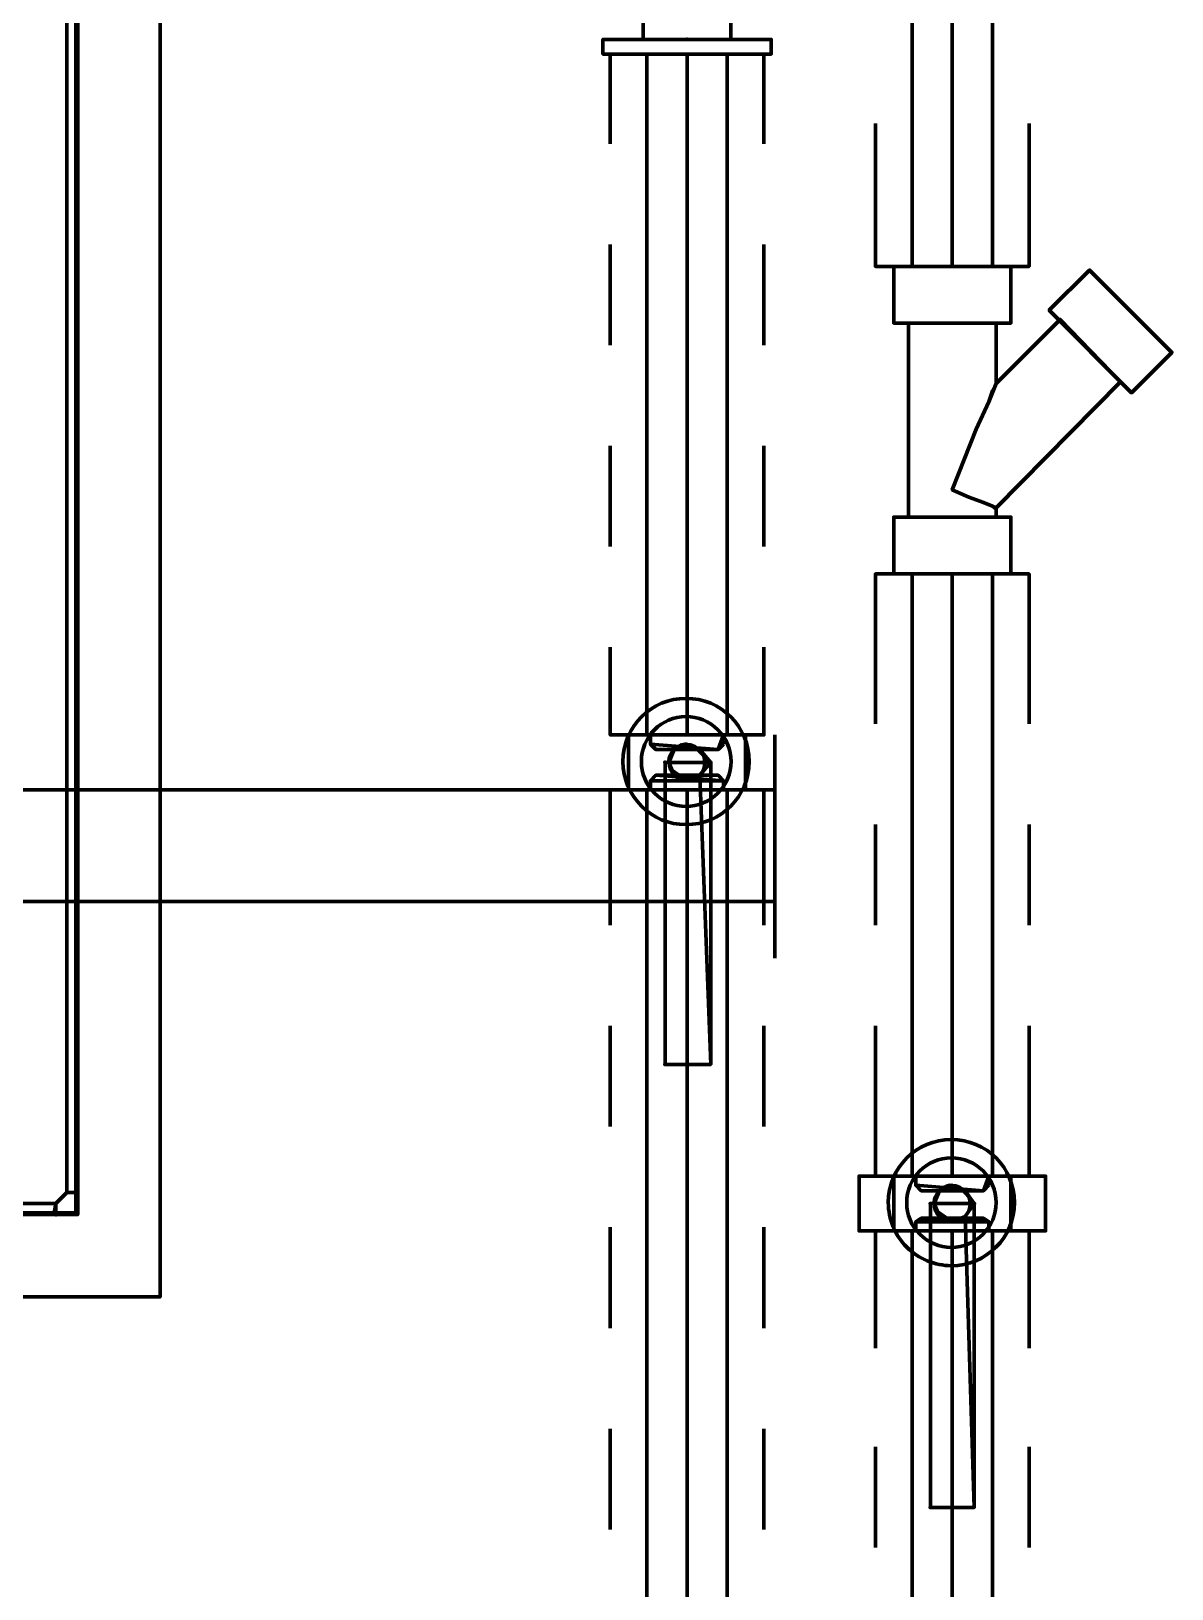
# Model space of a CAD drawing. Extents: x 0 to 1153, y 0 to 816.
# Drawn here: x 424.37 to 430.96, y 600.99 to 610 of the extents above; entities that cross this region are included whole.
import ezdxf

# ---------------------------------------------------------------- set-up
doc = ezdxf.new("R2010")
doc.units = 0
doc.header["$MEASUREMENT"] = 0
for name, color, linetype in [('Electrical', 7, 'Continuous'), ('HVAC', 7, 'Continuous'), ('PIPE', 7, 'Continuous')]:
    doc.layers.add(name, color=color, linetype=linetype)

msp = doc.modelspace()

# ---------------------------------------------------------------- linework, layer by layer
at = {"layer": 'Electrical', "color": 5, "linetype": 'Continuous', "lineweight": 211}
for p, q in [((428.6673, 604.6364), (428.6673, 605.9276)), ((420.9098, 605.6101), (428.6673, 605.6101)), ((420.9098, 604.9645), (428.6673, 604.9645))]:
    msp.add_line(p, q, dxfattribs=at)
at = {"layer": 'HVAC', "color": 6, "linetype": 'Continuous', "lineweight": 211}
msp.add_lwpolyline([(425.1113, 602.6785), (424.1376, 602.6785), (425.1113, 602.6785), (425.1113, 622.4693), (424.1376, 622.4693), (425.1113, 622.4693)], close=True, dxfattribs=at)
for points in [[(424.5716, 621.8661), (424.5716, 603.2817), (424.5081, 603.2183), (424.5081, 603.2183), (424.4975, 603.1547), (424.561, 603.1653), (424.635, 603.1547), (424.635, 603.2183), (424.635, 603.2183), (424.6245, 603.1653), (424.6245, 621.9825), (424.6245, 603.1653), (424.561, 603.1653), (424.561, 603.1653), (424.635, 603.1547), (424.4975, 603.1547), (424.4975, 603.1653), (424.4975, 603.1547), (424.4975, 603.1653), (424.561, 603.1653), (424.635, 603.1547), (424.635, 603.2817), (424.6245, 603.1653), (424.4975, 603.1547), (424.5081, 603.1653), (424.5081, 603.2183), (424.5716, 603.2817), (424.6245, 603.2817), (424.6245, 603.1653), (424.5081, 603.1547), (424.6245, 603.1653), (424.6245, 603.2183), (424.635, 603.1547), (424.635, 603.2817), (424.6245, 603.2817), (424.6245, 621.8661), (424.635, 603.2817), (424.635, 621.8661), (424.635, 603.2817), (424.5716, 603.2817), (424.635, 603.2817), (424.6245, 621.8661), (424.635, 603.2817), (424.5716, 603.2817), (424.5716, 621.8661)], [(424.6245, 621.8661), (424.635, 603.2817), (424.635, 603.1547), (424.561, 603.1653), (424.561, 603.1547), (424.6245, 603.1653), (415.4276, 603.1547)], [(415.4382, 603.1653), (424.6245, 603.1653), (424.5081, 603.1653), (424.5081, 603.1547), (424.4975, 603.1653), (424.4975, 603.1547), (424.4975, 603.1653), (415.5652, 603.1547), (424.4975, 603.1547), (424.6245, 603.1653), (424.6245, 603.2183), (424.635, 603.2183), (424.6245, 603.2183), (424.6245, 603.2817), (424.635, 603.2817), (424.635, 621.8661)], [(424.5716, 603.2817), (424.5716, 603.2817), (424.5716, 603.2817)], [(424.6245, 603.1653), (424.6245, 603.2817), (424.6245, 603.1653)], [(424.635, 603.2817), (424.635, 603.2817), (424.6245, 603.2817)], [(415.5546, 603.2183), (424.5081, 603.2183), (424.4975, 603.1653), (424.4975, 603.1547), (424.4975, 603.1653), (415.5546, 603.1547), (424.5081, 603.1547), (424.5081, 603.2183), (415.5546, 603.2183)], [(415.5652, 603.1653), (424.4975, 603.1653), (424.4975, 603.1653), (415.5546, 603.1547), (424.5081, 603.1547), (424.5081, 603.1547), (415.5546, 603.1547)], [(424.5081, 603.2183), (424.5081, 603.2183), (424.5081, 603.2183)], [(424.6245, 603.2183), (424.6245, 603.2183), (424.6245, 603.2183)]]:
    msp.add_lwpolyline(points, dxfattribs=at)
for p in [(424.5716, 603.2817), (424.5716, 603.2817), (424.5081, 603.2183), (424.5081, 603.2183), (424.6245, 603.2183), (424.5081, 603.1547)]:
    msp.add_point(p, dxfattribs=at)
at = {"layer": 'PIPE', "color": 220, "linetype": 'Continuous', "lineweight": 211}
for p, q in [((428.6038, 609.8646), (427.7148, 609.8646)), ((427.7148, 608.7639), (427.7148, 608.1818)), ((428.6038, 608.1818), (428.6038, 608.7639)), ((427.7148, 607.5997), (427.7148, 607.0176)), ((428.6038, 607.0176), (428.6038, 607.5997)), ((428.6038, 605.9276), (427.7148, 605.9276)), ((428.6038, 605.6101), (427.7148, 605.6101)), ((427.7148, 604.2448), (427.7148, 603.6628)), ((428.6038, 603.6628), (428.6038, 604.2448)), ((427.7148, 603.0807), (427.7148, 602.4986)), ((428.6038, 602.4986), (428.6038, 603.0807)), ((427.7148, 601.9165), (427.7148, 601.3344)), ((428.6038, 601.3344), (428.6038, 601.9165))]:
    msp.add_line(p, q, dxfattribs=at)
at = {"layer": 'PIPE', "color": 4, "linetype": 'Continuous', "lineweight": 211}
for p, q in [((430.1384, 608.6369), (429.2494, 608.6369)), ((430.1384, 606.8589), (429.2494, 606.8589)), ((429.2494, 605.409), (429.2494, 604.8269)), ((430.1384, 604.8269), (430.1384, 605.409)), ((430.1384, 603.377), (429.2494, 603.377)), ((429.4611, 603.377), (429.9267, 603.377)), ((429.1542, 603.0595), (430.2336, 603.0595)), ((430.1384, 603.0595), (429.2494, 603.0595)), ((429.2494, 601.8107), (429.2494, 601.2286)), ((430.1384, 601.2286), (430.1384, 601.8107))]:
    msp.add_line(p, q, dxfattribs=at)
at = {"layer": 'PIPE', "color": 200, "linetype": 'Continuous', "lineweight": 211}
msp.add_line((427.9265, 605.9276), (428.3922, 605.9276), dxfattribs=at)
at = {"layer": 'PIPE', "color": 4, "linetype": 'Continuous', "lineweight": 211}
for points in [[(429.4611, 619.0191), (429.9267, 619.0191), (429.4611, 619.0191), (429.4611, 608.6369), (429.9267, 608.6369), (429.9267, 619.0191)], [(429.2494, 609.4624), (429.2494, 608.6369), (429.3764, 608.6369), (430.1384, 608.6369), (430.1384, 609.4624)], [(429.6092, 608.6369), (430.1384, 608.6369), (429.4611, 608.6369), (429.9267, 608.6369)], [(429.2494, 605.9911), (429.2494, 606.8589), (430.1384, 606.8589), (430.1384, 605.9911)], [(429.4611, 606.8589), (429.9267, 606.8589), (429.4611, 606.8589), (429.4611, 603.377), (429.9267, 603.377), (429.9267, 606.8589)], [(429.2494, 604.2448), (429.2494, 603.377), (430.1384, 603.377), (430.1384, 604.2448)], [(429.1542, 603.377), (430.2336, 603.377), (429.1542, 603.377), (429.1542, 603.0595), (430.2336, 603.0595), (430.2336, 603.377)], [(429.2494, 602.3822), (429.2494, 603.0595), (430.1384, 603.0595), (430.1384, 602.3822)], [(429.4611, 603.0595), (429.9267, 603.0595), (429.4611, 603.0595), (429.4611, 581.3425), (429.9267, 581.3425), (429.9267, 603.0595)]]:
    msp.add_lwpolyline(points, dxfattribs=at)
at = {"layer": 'PIPE', "color": 110, "linetype": 'Continuous', "lineweight": 211}
for points in [[(429.6939, 619.0191), (429.6939, 608.6369), (429.6939, 619.0191)], [(429.6939, 606.8589), (429.6939, 603.377), (429.6939, 606.8589)], [(429.6939, 603.0595), (429.6939, 581.3425), (429.6939, 603.0595)]]:
    msp.add_lwpolyline(points, dxfattribs=at)
at = {"layer": 'PIPE', "color": 3, "linetype": 'Continuous', "lineweight": 211}
for points in [[(427.9053, 610.1926), (427.9053, 609.9492), (427.9053, 610.1926)], [(428.4133, 610.1926), (428.4133, 609.9492), (428.4133, 610.1926)], [(428.371, 605.9276), (427.9477, 605.9276), (428.371, 605.9276)], [(428.1593, 605.663), (428.2334, 605.6947), (428.2969, 605.7688), (428.2334, 605.8429), (428.154, 605.8746), (428.207, 605.8596), (428.2434, 605.8203), (428.2969, 605.7688), (428.2334, 605.6947), (428.1593, 605.663), (428.0886, 605.6978), (428.0586, 605.7423), (428.0564, 605.7983), (428.0829, 605.8452), (428.1299, 605.8717), (428.0853, 605.8429), (428.0535, 605.7688), (428.0853, 605.6947), (428.1593, 605.663), (428.0647, 605.7279), (428.0538, 605.7824), (428.0947, 605.8552), (428.1458, 605.8743), (428.2002, 605.8634), (428.2395, 605.8271), (428.2969, 605.7688), (428.0323, 605.7688), (428.0323, 604.0226), (428.2969, 604.0226), (428.2969, 605.7688), (428.0323, 605.7688), (428.0323, 604.0226), (428.2969, 604.0226), (428.2334, 605.6947), (428.1593, 605.663), (428.2334, 605.6947), (428.2969, 605.7688), (428.2334, 605.8429), (428.154, 605.8746), (428.207, 605.8596), (428.2434, 605.8203), (428.2969, 605.7688), (428.2334, 605.6947), (428.1593, 605.663), (428.0886, 605.6978), (428.0586, 605.7423), (428.0564, 605.7983), (428.0829, 605.8452), (428.1299, 605.8717), (428.0853, 605.8429), (428.0535, 605.7688), (428.0853, 605.6947), (428.1593, 605.663), (428.0647, 605.7279), (428.0538, 605.7824), (428.0947, 605.8552), (428.1458, 605.8743), (428.2002, 605.8634), (428.2395, 605.8271), (428.2969, 605.7688), (428.2334, 605.6947), (428.1593, 605.663), (428.2334, 605.6947), (428.2969, 605.7688), (428.0323, 605.7688), (428.0323, 604.0226), (428.2969, 604.0226), (428.2969, 605.7688), (428.0323, 605.7688), (428.0323, 604.0226), (428.2969, 604.0226), (428.2969, 605.7688)], [(428.0323, 604.0226), (428.0323, 604.0226), (428.0323, 604.0226)], [(429.9056, 603.377), (429.4822, 603.377), (429.9056, 603.377)], [(429.6939, 603.1124), (429.768, 603.1441), (429.8209, 603.2183), (429.768, 603.2923), (429.6886, 603.3241), (429.7416, 603.309), (429.7779, 603.2697), (429.8209, 603.2183), (429.768, 603.1441), (429.6939, 603.1124), (429.6232, 603.1472), (429.5932, 603.1918), (429.591, 603.2477), (429.6175, 603.2946), (429.6645, 603.3211), (429.6198, 603.2923), (429.5881, 603.2183), (429.6198, 603.1441), (429.6939, 603.1124), (429.5993, 603.1773), (429.5884, 603.2318), (429.6292, 603.3047), (429.6804, 603.3237), (429.7348, 603.3128), (429.7741, 603.2765), (429.8209, 603.2183), (429.5669, 603.2183), (429.5669, 601.4614), (429.8209, 601.4614), (429.8209, 603.2183), (429.5669, 603.2183), (429.5669, 601.4614), (429.8209, 601.4614), (429.768, 603.1441), (429.6939, 603.1124), (429.768, 603.1441), (429.8209, 603.2183), (429.768, 603.2923), (429.6886, 603.3241), (429.7416, 603.309), (429.7779, 603.2697), (429.8209, 603.2183), (429.768, 603.1441), (429.6939, 603.1124), (429.6232, 603.1472), (429.5932, 603.1918), (429.591, 603.2477), (429.6175, 603.2946), (429.6645, 603.3211), (429.6198, 603.2923), (429.5881, 603.2183), (429.6198, 603.1441), (429.6939, 603.1124), (429.5993, 603.1773), (429.5884, 603.2318), (429.6292, 603.3047), (429.6804, 603.3237), (429.7348, 603.3128), (429.7741, 603.2765), (429.8209, 603.2183), (429.768, 603.1441), (429.6939, 603.1124), (429.768, 603.1441), (429.8209, 603.2183), (429.5669, 603.2183), (429.5669, 601.4614), (429.8209, 601.4614), (429.8209, 603.2183), (429.5669, 603.2183), (429.5669, 601.4614), (429.8209, 601.4614), (429.8209, 603.2183)], [(429.5669, 601.4614), (429.5669, 601.4614), (429.5669, 601.4614)]]:
    msp.add_lwpolyline(points, dxfattribs=at)
for points in [[(428.6461, 609.9492), (427.6725, 609.9492), (428.6461, 609.9492), (427.6725, 609.9492), (427.6725, 609.8646), (427.6725, 609.9492), (428.6461, 609.9492), (428.6461, 609.8646)], [(427.6725, 609.8646), (428.6461, 609.8646), (427.6725, 609.8646), (428.6461, 609.8646)], [(430.0326, 608.6369), (429.3764, 608.6369), (429.2494, 608.6369), (430.1384, 608.6369), (429.2494, 608.6369), (430.1384, 608.6369), (429.3553, 608.6369), (430.0326, 608.6369), (429.3553, 608.6369), (429.3553, 608.3088), (429.3553, 608.6369), (430.0326, 608.6369), (430.0326, 608.3088)], [(430.9639, 608.1395), (430.4876, 608.6157), (430.9639, 608.1395), (430.4876, 608.6157), (430.2548, 608.3829), (430.4876, 608.6157), (430.9639, 608.1395), (430.7311, 607.9066)], [(430.2548, 608.3829), (430.7311, 607.9066), (430.2548, 608.3829), (430.7311, 607.9066)], [(429.3553, 608.3088), (430.0326, 608.3088), (429.3553, 608.3088), (430.0326, 608.3088)], [(429.9479, 608.3088), (429.4399, 608.3088), (429.9479, 608.3088), (429.4399, 608.3088), (429.4399, 607.187), (429.4399, 608.3088), (429.9479, 608.3088), (429.9479, 607.9596), (430.3183, 608.33), (429.9479, 607.9596)], [(430.3183, 608.33), (430.6675, 607.9701), (430.3183, 608.33), (430.6675, 607.9701)], [(429.9479, 607.2399), (429.9267, 607.2505), (429.8738, 607.2717), (429.7891, 607.3034), (429.6939, 607.3457), (429.8315, 607.695), (429.9056, 607.8538), (429.9267, 607.9172), (429.9479, 607.9596), (429.9056, 607.8538), (429.8315, 607.695), (429.6939, 607.3457), (429.7891, 607.3034), (429.8738, 607.2717), (429.9267, 607.2505), (429.9373, 607.2399), (429.9479, 607.2399), (429.9373, 607.2399), (429.9267, 607.2505), (429.8738, 607.2717), (429.7891, 607.3034), (429.6939, 607.3457), (429.8315, 607.695), (429.9056, 607.8538), (429.9267, 607.9172), (429.9479, 607.9596), (429.9056, 607.8538), (429.8315, 607.695), (429.6939, 607.3457), (429.7891, 607.3034), (429.8738, 607.2717), (429.9267, 607.2505), (429.9373, 607.2399), (429.9479, 607.2399), (430.6675, 607.9701), (429.9479, 607.2399), (429.9479, 607.187)], [(430.0326, 607.187), (429.3553, 607.187), (430.0326, 607.187), (429.3553, 607.187), (429.3553, 606.8589), (429.3553, 607.187), (430.0326, 607.187), (430.0326, 606.8589)], [(429.4399, 607.187), (429.9479, 607.187), (429.4399, 607.187), (429.9479, 607.187)], [(429.3553, 606.8589), (430.0326, 606.8589), (429.3553, 606.8589), (430.0326, 606.8589)], [(428.498, 605.9276), (427.8207, 605.9276), (428.498, 605.9276), (427.8207, 605.9276), (427.8207, 605.6101), (427.8207, 605.9276), (428.498, 605.9276), (428.498, 605.6101)], [(427.9477, 605.8746), (428.3392, 605.8429), (427.9477, 605.8746), (428.3392, 605.8429), (427.9794, 605.8429), (427.9477, 605.8746), (428.3392, 605.8429), (427.9477, 605.8746), (428.3392, 605.8429), (427.9477, 605.8746), (427.9477, 605.9276), (427.9477, 605.8746)], [(428.371, 605.8746), (428.371, 605.9276), (427.9477, 605.9276), (428.371, 605.9276), (428.3392, 605.8429)], [(428.371, 605.663), (427.9794, 605.6947), (428.371, 605.663), (427.9477, 605.663), (427.9794, 605.6947), (428.3392, 605.6947), (428.371, 605.663), (427.9794, 605.6947), (428.371, 605.663), (427.9477, 605.663), (427.9477, 605.6101), (427.9477, 605.663), (427.9794, 605.6947), (428.371, 605.663), (428.371, 605.6101), (428.371, 605.663)], [(428.498, 605.6101), (427.8207, 605.6101), (428.498, 605.6101), (427.8207, 605.6101)], [(427.9477, 605.6101), (428.371, 605.6101), (427.9477, 605.6101), (428.371, 605.6101)], [(430.0326, 603.377), (429.3553, 603.377), (430.0326, 603.377), (429.3553, 603.377), (429.3553, 603.0595), (429.3553, 603.377), (430.0326, 603.377), (430.0326, 603.0595)], [(429.4822, 603.3241), (429.8738, 603.2923), (429.4822, 603.3241), (429.8738, 603.2923), (429.514, 603.2923), (429.4822, 603.3241), (429.8738, 603.2923), (429.4822, 603.3241), (429.8738, 603.2923), (429.4822, 603.3241), (429.4822, 603.377), (429.4822, 603.3241)], [(429.9056, 603.3241), (429.9056, 603.377), (429.4822, 603.377), (429.9056, 603.377), (429.8738, 603.2923)], [(429.9056, 603.1124), (429.514, 603.1336), (429.9056, 603.1124), (429.4822, 603.1124), (429.514, 603.1336), (429.8738, 603.1336), (429.9056, 603.1124), (429.514, 603.1336), (429.9056, 603.1124), (429.4822, 603.1124), (429.4822, 603.0595), (429.4822, 603.1124), (429.514, 603.1336), (429.9056, 603.1124), (429.9056, 603.0595), (429.9056, 603.1124)], [(430.0326, 603.0595), (429.3553, 603.0595), (430.0326, 603.0595), (429.3553, 603.0595)], [(429.4822, 603.0595), (429.9056, 603.0595), (429.4822, 603.0595), (429.9056, 603.0595)]]:
    msp.add_lwpolyline(points, close=True, dxfattribs=at)
at = {"layer": 'PIPE', "color": 220, "linetype": 'Continuous', "lineweight": 211}
for points in [[(427.7148, 609.346), (427.7148, 609.8646), (428.6038, 609.8646), (428.6038, 609.346)], [(427.7148, 606.4356), (427.7148, 605.9276), (428.6038, 605.9276), (428.6038, 606.4356)], [(427.7148, 604.8269), (427.7148, 605.6101), (428.6038, 605.6101), (428.6038, 604.8269)]]:
    msp.add_lwpolyline(points, dxfattribs=at)
at = {"layer": 'PIPE', "color": 200, "linetype": 'Continuous', "lineweight": 211}
for points in [[(427.9265, 609.8646), (428.3922, 609.8646), (427.9265, 609.8646), (427.9265, 605.9276), (428.3922, 605.9276), (428.3922, 609.8646)], [(427.9265, 605.6101), (428.3922, 605.6101), (427.9265, 605.6101), (427.9265, 581.3319), (428.3922, 581.3319), (428.3922, 605.6101)]]:
    msp.add_lwpolyline(points, dxfattribs=at)
at = {"layer": 'PIPE', "color": 230, "linetype": 'Continuous', "lineweight": 211}
for points in [[(428.1593, 609.8646), (428.1593, 605.9276), (428.1593, 609.8646)], [(428.1593, 605.6101), (428.1593, 581.3319), (428.1593, 605.6101)]]:
    msp.add_lwpolyline(points, dxfattribs=at)
at = {"layer": 'PIPE', "color": 3, "linetype": 'Continuous', "lineweight": 211}
for points in [[(427.7889, 605.7741, 0.41419), (428.154, 605.4091, 0.414185), (428.5192, 605.7741, 0.41419), (428.154, 606.1392, 0.414194), (427.7889, 605.7741, 0.41419), (428.154, 605.4091, 0.414185), (428.5192, 605.7741, 0.41419), (428.154, 606.1392, 0.414194), (427.7889, 605.7741, 0.41419), (428.154, 605.4091, 0.414185), (428.5192, 605.7741, 0.41419), (428.154, 606.1392, 0.414194), (427.7889, 605.7741, 0.41419), (428.154, 605.4091, 0.414185), (428.5192, 605.7741, 0.41419), (428.154, 606.1392, 0.414194)], [(427.8951, 605.7741, 0.414222), (428.154, 605.5148, 0.414341), (428.4141, 605.7741, 0.414223), (428.154, 606.0339, 0.414102), (427.8951, 605.7741, 0.414222), (428.154, 605.5148, 0.414341), (428.4141, 605.7741, 0.414223), (428.154, 606.0339, 0.414102), (427.8951, 605.7741, 0.414222), (428.154, 605.5148, 0.414341), (428.4141, 605.7741, 0.414223), (428.154, 606.0339, 0.414102), (427.8951, 605.7741, 0.414222), (428.154, 605.5148, 0.414341), (428.4141, 605.7741, 0.414223), (428.154, 606.0339, 0.414102)], [(429.3237, 603.2236, 0.414233), (429.6886, 602.859, 0.414213), (430.0536, 603.2236, 0.414194), (429.6886, 603.5885, 0.414213), (429.3237, 603.2236, 0.414233), (429.6886, 602.859, 0.414213), (430.0536, 603.2236, 0.414194), (429.6886, 603.5885, 0.414213), (429.3237, 603.2236, 0.414233), (429.6886, 602.859, 0.414213), (430.0536, 603.2236, 0.414194), (429.6886, 603.5885, 0.414213), (429.3237, 603.2236, 0.414233), (429.6886, 602.859, 0.414213), (430.0536, 603.2236, 0.414194), (429.6886, 603.5885, 0.414213)], [(429.4302, 603.2236, 0.414215), (429.6886, 602.9647, 0.414248), (429.9473, 603.2236, 0.414163), (429.6886, 603.4827, 0.41413), (429.4302, 603.2236, 0.414215), (429.6886, 602.9647, 0.414248), (429.9473, 603.2236, 0.414163), (429.6886, 603.4827, 0.41413), (429.4302, 603.2236, 0.414215), (429.6886, 602.9647, 0.414248), (429.9473, 603.2236, 0.414163), (429.6886, 603.4827, 0.41413), (429.4302, 603.2236, 0.414215), (429.6886, 602.9647, 0.414248), (429.9473, 603.2236, 0.414163), (429.6886, 603.4827, 0.41413)]]:
    msp.add_lwpolyline(points, format="xyb", close=True, dxfattribs=at)
for centre, radius in [((428.1589, 605.768), 0.1038), ((428.1589, 605.768), 0.1038), ((429.6934, 603.2174), 0.1045), ((429.6934, 603.2174), 0.1045)]:
    msp.add_circle(centre, radius, dxfattribs=at)
for p in [(428.1593, 609.9492), (428.1593, 609.9492), (428.0323, 605.7688), (428.0323, 605.7688), (428.2969, 605.7688), (428.2969, 605.7688), (428.0323, 604.0226), (428.0323, 604.0226), (429.5669, 603.2183), (429.5669, 603.2183), (429.8209, 603.2183), (429.8209, 603.2183), (429.5669, 601.4614), (429.5669, 601.4614)]:
    msp.add_point(p, dxfattribs=at)

doc.saveas('drawing.dxf')
